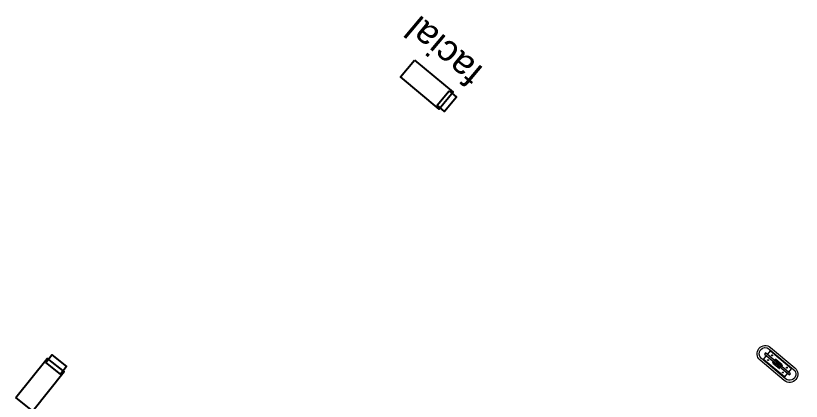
# Model space of a CAD drawing. Header units: metres. Extents: x 822482 to 822767, y 9662202 to 9662512.
# Drawn here: x 822617.83 to 822627.51, y 9662430.52 to 9662435.28 of the extents above; entities that cross this region are included whole.
import ezdxf

# ---------------------------------------------------------------- set-up
doc = ezdxf.new("R2010")
doc.units = ezdxf.units.M
doc.linetypes.add('20006_ARQ_1400_3PV$0$CRF-ECN-L-LAY-EP-BASE-1PROP3$0$CRF-JFO-L-LAY-EQP-1PROP2$0$BHA_BASE_4PROP$0$2rdfBSE1$0$DASHED', pattern=[0.75, 0.5, -0.25])
doc.linetypes.add('20006_ARQ_1400_3PV$0$HIDDEN2', pattern=[0.1875, 0.125, -0.0625])
doc.layers.add('#ARQ_MOB', color=250, linetype='Continuous', lineweight=0)
doc.layers.add('ARQ_NE_COTAS', color=7, linetype='Continuous', true_color=0x000000)
doc.layers.add('ARQ_NE_EQUIPAMENTOS', color=7, linetype='Continuous')
doc.styles.get("Standard").update_dxf_attribs({"font": 'arial.ttf'})

# ---------------------------------------------------------------- blocks, each defined once
blk = doc.blocks.new('20006_ARQ_1400_3PV$0$ANTENA GATEWAY ACRILICO  MASTER')
at = {"ltscale": 0.05}
h = blk.add_hatch(dxfattribs=at)
h.set_pattern_fill('ANGLE', color=1)
h.set_pattern_definition([(0, (-4.449, 47.2795), (0, 6.985), [5.08, -1.905]), (90, (-4.449, 47.2795), (-6.985, 4e-16), [5.08, -1.905])])
h.paths.add_polyline_path([(0.01, 0.2), (-0.01, 0.2), (-0.01, -0.2), (0.01, -0.2)])
h = blk.add_hatch(color=0, dxfattribs=at)
h.dxf.hatch_style = 1
h.paths.add_polyline_path([(0.01, 0.2), (-0.01, 0.2), (-0.01, -0.2), (0.01, -0.2)])
at = {"color": 0, "ltscale": 0.05}
for p, q in [((-0.0674, -0.1689), (-0.0674, 0.1689)), ((-0.0109, 0.172), (-0.0649, 0.1715)), ((0.0647, 0.1715), (0.0107, 0.172)), ((0.0672, 0.1689), (0.0672, -0.1689)), ((-0.0649, -0.1715), (-0.0109, -0.172)), ((0.0107, -0.172), (0.0647, -0.1715))]:
    blk.add_line(p, q, dxfattribs=at)
at = {"color": 0, "linetype": '20006_ARQ_1400_3PV$0$CRF-ECN-L-LAY-EP-BASE-1PROP3$0$CRF-JFO-L-LAY-EQP-1PROP2$0$BHA_BASE_4PROP$0$2rdfBSE1$0$DASHED', "ltscale": 0.02}
for p, q in [((-0.0282, 0.0498), (-0.0282, -0.0498)), ((-0.027, 0.0498), (-0.027, -0.0498)), ((0.0234, 0.0546), (-0.0234, 0.0546)), ((0.0234, 0.0534), (-0.0234, 0.0534)), ((0.027, -0.0498), (0.027, 0.0498)), ((0.0282, -0.0498), (0.0282, 0.0498)), ((-0.0234, -0.0534), (0.0234, -0.0534)), ((-0.0234, -0.0546), (0.0234, -0.0546))]:
    blk.add_line(p, q, dxfattribs=at)
at = {"color": 0, "linetype": '20006_ARQ_1400_3PV$0$HIDDEN2', "ltscale": 0.05}
for p, q in [((-0.0137, 0.015), (0.015, 0.015)), ((-0.015, -0.015), (0.015, -0.015))]:
    blk.add_line(p, q, dxfattribs=at)
at = {"color": 0}
blk.add_line((-0.0137, 0), (0.0137, 0), dxfattribs=at)
at = {"color": 0, "ltscale": 0.05}
blk.add_lwpolyline([(0.01, 0.2), (-0.01, 0.2), (-0.01, -0.2), (0.01, -0.2)], close=True, dxfattribs=at)
at = {"color": 0, "linetype": '20006_ARQ_1400_3PV$0$HIDDEN2', "ltscale": 0.05}
for centre in [(-0.0381, 0.1187), (0.0381, 0.1187), (-0.0381, -0.1187), (0.0381, -0.1187)]:
    blk.add_circle(centre, 0.006, dxfattribs=at)
at = {"color": 0}
blk.add_circle((0, 0), 0.009, dxfattribs=at)
at = {"color": 0, "ltscale": 0.05}
for centre, start, end in [((-0.0648, 0.169), 90.47669, 180.09357), ((0.0647, 0.169), 359.9064, 89.52331), ((-0.0648, -0.169), 179.9064, 269.52331), ((0.0647, -0.169), 270.47669, 0.09357)]:
    blk.add_arc(centre, 0.00252, start, end, dxfattribs=at)
at = {"color": 0, "linetype": '20006_ARQ_1400_3PV$0$HIDDEN2', "ltscale": 0.05}
for centre, start, end in [((-0.0137, 0), 90, 265.17739), ((0.0137, 0), 270, 85.17739)]:
    blk.add_arc(centre, 0.015, start, end, dxfattribs=at)
at = {"color": 0, "linetype": '20006_ARQ_1400_3PV$0$CRF-ECN-L-LAY-EP-BASE-1PROP3$0$CRF-JFO-L-LAY-EQP-1PROP2$0$BHA_BASE_4PROP$0$2rdfBSE1$0$DASHED', "ltscale": 0.02}
for centre, radius, start, end in [((-0.0234, 0.0498), 0.0048, 90, 180), ((-0.0234, 0.0498), 0.0036, 90, 180), ((0.0234, 0.0498), 0.0048, 0, 90), ((0.0234, 0.0498), 0.0036, 0, 90), ((-0.0234, -0.0498), 0.0048, 180, 270), ((-0.0234, -0.0498), 0.0036, 180, 270), ((0.0234, -0.0498), 0.0048, 270, 0), ((0.0234, -0.0498), 0.0036, 270, 0)]:
    blk.add_arc(centre, radius, start, end, dxfattribs=at)
blk = doc.blocks.new('totemm')
at = {"layer": '#ARQ_MOB', "transparency": 33554687}
h = blk.add_hatch(color=256, dxfattribs=at)
h.dxf.hatch_style = 1
h.paths.add_polyline_path([(291.6709, 276.0375), (291.6709, 276.0595), (291.6929, 276.0595, -0.414214)])
h.paths.add_polyline_path([(291.6709, 276.0595), (291.6488, 276.0595, -0.414214), (291.6709, 276.0816)])
h = blk.add_hatch(color=256, dxfattribs=at)
h.dxf.hatch_style = 1
h.paths.add_polyline_path([(291.728, 276.0375), (291.728, 276.0595), (291.75, 276.0595, -0.414214)])
h.paths.add_polyline_path([(291.728, 276.0595), (291.7059, 276.0595, -0.414214), (291.728, 276.0816)])
for points in [[(291.893, 275.96), (291.502, 275.96, -1), (291.502, 276.164), (291.893, 276.164, -1)], [(291.502, 276.1385), (291.893, 276.1385, -1), (291.893, 275.9855), (291.502, 275.9855, -1)]]:
    blk.add_lwpolyline(points, format="xyb", close=True, dxfattribs=at)
for centre in [(291.6709, 276.0595), (291.728, 276.0595)]:
    blk.add_circle(centre, 0.0227, dxfattribs=at)
at = {"layer": '#ARQ_MOB', "transparency": 33554687, "rotation": 90}
blk.add_blockref('20006_ARQ_1400_3PV$0$ANTENA GATEWAY ACRILICO  MASTER', (291.6975, 276.062), dxfattribs=at)
blk = doc.blocks.new('A$C8f1b9c42')
at = {"layer": 'ARQ_NE_EQUIPAMENTOS'}
blk.add_blockref('totemm', (85.0166, -498.4888), dxfattribs=at)

msp = doc.modelspace()

# ---------------------------------------------------------------- linework, layer by layer
at = {"layer": 'ARQ_NE_COTAS', "color": 1}
for points in [[(822622.7411, 9662434.7325), (822623.219, 9662434.3365), (822623.0474, 9662434.1293), (822622.5695, 9662434.5254)], [(822623.168, 9662434.353), (822623.2608, 9662434.2762), (822623.1143, 9662434.0994), (822623.0215, 9662434.1763)], [(822617.826, 9662430.5673), (822618.2137, 9662431.0519), (822618.4238, 9662430.8838), (822618.036, 9662430.3992)], [(822618.198, 9662431.0007), (822618.2733, 9662431.0947), (822618.4525, 9662430.9513), (822618.3773, 9662430.8572)]]:
    msp.add_lwpolyline(points, close=True, dxfattribs=at)

# ---------------------------------------------------------------- block references
at = {"ltscale": 10, "rotation": 140.0090103764572}
msp.add_blockref('A$C8f1b9c42', (822772.889, 9662018.4697), dxfattribs=at)

# ---------------------------------------------------------------- texts
at = {"layer": 'ARQ_NE_COTAS', "color": 0, "insert": (822623.4019, 9662434.3774), "char_height": 0.3229, "attachment_point": 1, "rotation": 140.00901}
msp.add_mtext_dynamic_manual_height_columns('facial', width=0.135285, gutter_width=1.6145, heights=[0], dxfattribs=at)

doc.saveas('drawing.dxf')
